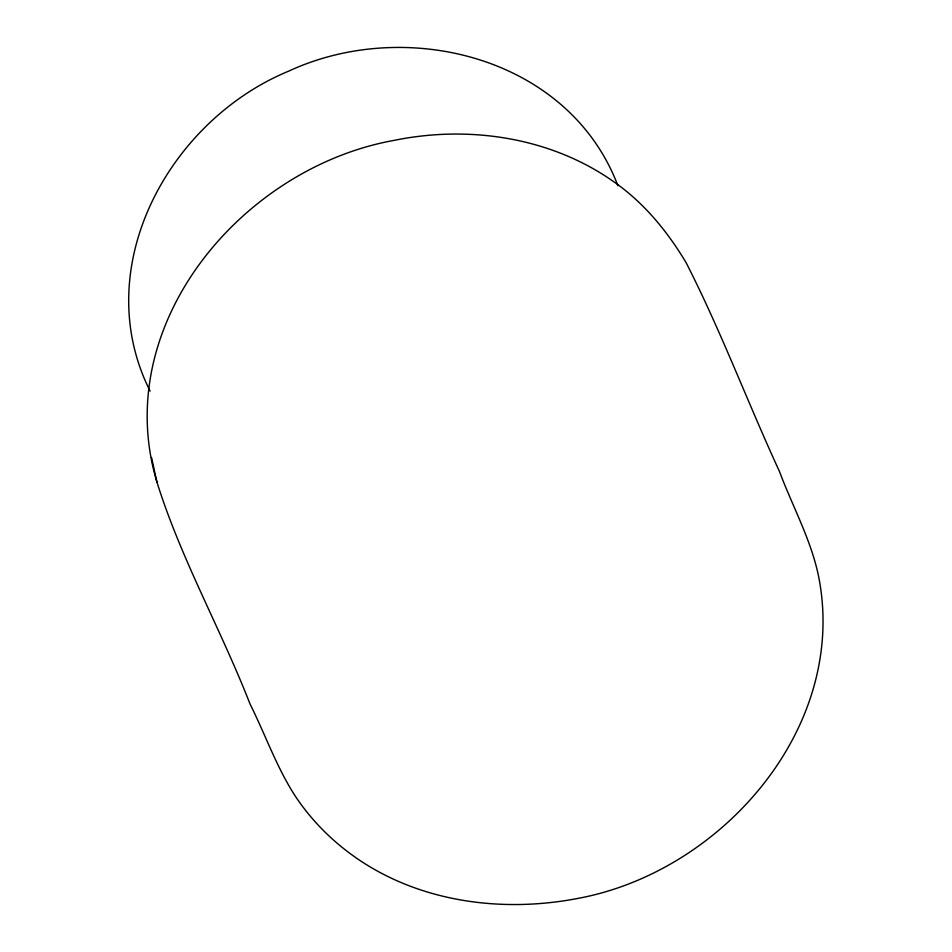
<?xml version="1.0" encoding="UTF-8"?>
<svg xmlns="http://www.w3.org/2000/svg" width="952" height="952" viewBox="0 0 952 952"><rect width="100%" height="100%" fill="white"/><g stroke="black" fill="none" stroke-linecap="round" stroke-linejoin="round"><path stroke-width="1.43" d="M150.095 391.093C88.227 268.036 168.504 120.833 288.551 71.198C406.373 16.458 569.117 56.953 617.919 185.759M156.866 481.89C180.773 558.527 220.864 629.236 249.983 703.885C265.251 734.397 276.508 767.098 295.12 795.872C313.565 823.766 338.353 847.244 366.746 864.832C429.245 903.519 506.785 912.194 578.114 898.367C721.259 871.794 846.982 728.887 819.125 579.09C811.961 541.26 792.802 507.226 779.474 471.478C747.594 402.363 720.854 330.713 686.225 262.895C667.185 230.86 642.862 201.443 611.827 180.392C549.221 137.052 468.396 125.212 394.544 140.301C242.522 167.302 109.647 324.215 156.866 481.89L154.2 469.812M151.535 457.484L154.176 469.455"/></g></svg>
